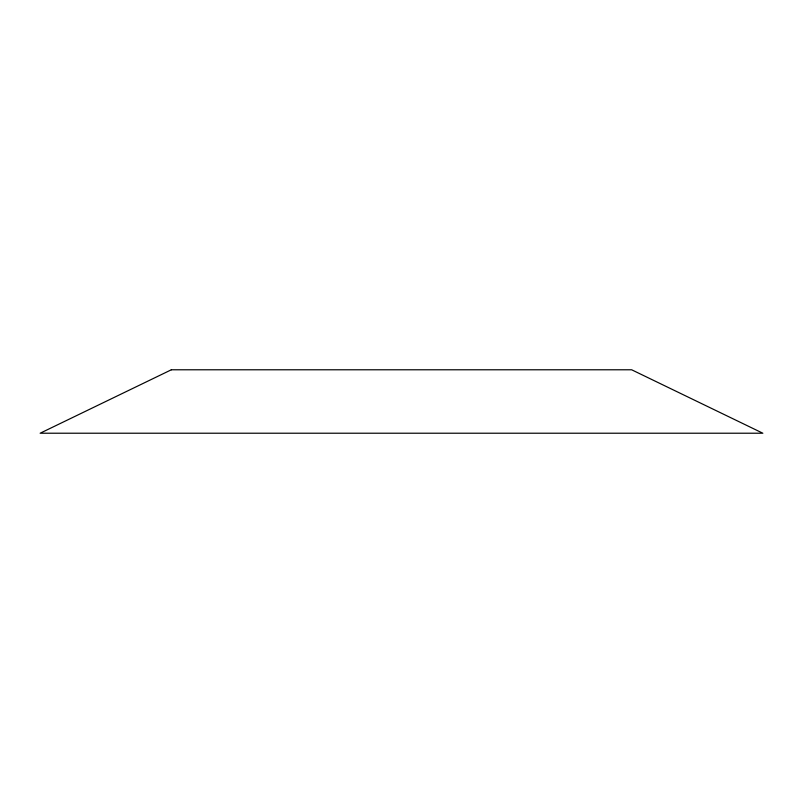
<?xml version="1.0" encoding="UTF-8"?>
<svg xmlns="http://www.w3.org/2000/svg" width="803" height="803" viewBox="0 0 803 803"><rect width="100%" height="100%" fill="white"/><g stroke="black" fill="none" stroke-linecap="round" stroke-linejoin="round"><path stroke-width="1.2" d="M171.34 369.781L40.15 433.219L762.85 433.219L631.66 369.781L171.34 369.781"/></g></svg>
